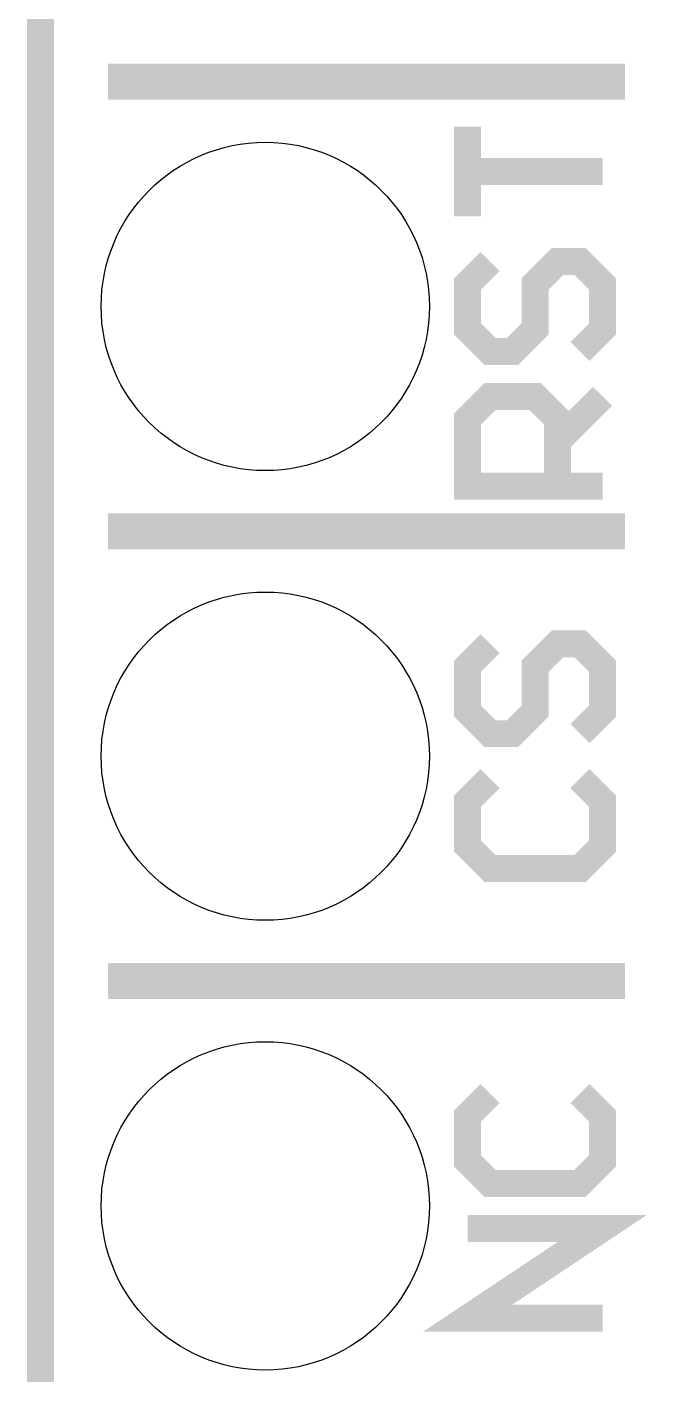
# Model space of a CAD drawing. Extents: x -1.3 to 24.2, y -3.9 to 53.4.
# Drawn here: x -1.35 to 2.16, y 9.21 to 16.82 of the extents above; entities that cross this region are included whole.
import ezdxf

# ---------------------------------------------------------------- set-up
doc = ezdxf.new("R2010")
doc.units = 0
doc.layers.get('0').update_dxf_attribs({"linetype": 'CONTINUOUS'})
for name, color, linetype in [('WIFI_BLE_CLICK_V102_GKO', 5, 'CONTINUOUS'), ('WIFI_BLE_CLICK_V102_GTO', 14, 'CONTINUOUS'), ('WIFI_BLE_CLICK_V102_GTS', 12, 'CONTINUOUS')]:
    doc.layers.add(name, color=color, linetype=linetype)

# ---------------------------------------------------------------- blocks, each defined once
blk = doc.blocks.new('ROUND_38')
blk.add_circle((0, 0), 0.9271)

msp = doc.modelspace()

# ---------------------------------------------------------------- linework, layer by layer
at = {"layer": 'WIFI_BLE_CLICK_V102_GKO', "const_width": 0.1524}
msp.add_lwpolyline([(-1.27, -3.81), (-1.27, 51.054)], dxfattribs=at)
at = {"layer": 'WIFI_BLE_CLICK_V102_GTO'}
for points, const_width in [([(-0.889, 16.51), (2.032, 16.51)], 0.2032), ([(1.143, 15.748), (1.143, 16.256), (1.143, 16.002), (1.905, 16.002)], 0.1524), ([(1.27, 15.494), (1.143, 15.367), (1.143, 15.113), (1.27, 14.986), (1.397, 14.986), (1.524, 15.113), (1.524, 15.367), (1.651, 15.494), (1.778, 15.494), (1.905, 15.367), (1.905, 15.113), (1.778, 14.986)], 0.1524), ([(1.905, 14.224), (1.143, 14.224), (1.143, 14.605), (1.27, 14.732), (1.524, 14.732), (1.651, 14.605), (1.651, 14.224)], 0.1524), ([(1.651, 14.478), (1.905, 14.732)], 0.1524), ([(-0.889, 13.97), (2.032, 13.97)], 0.2032), ([(1.27, 13.335), (1.143, 13.208), (1.143, 12.954), (1.27, 12.827), (1.397, 12.827), (1.524, 12.954), (1.524, 13.208), (1.651, 13.335), (1.778, 13.335), (1.905, 13.208), (1.905, 12.954), (1.778, 12.827)], 0.1524), ([(1.27, 12.573), (1.143, 12.446), (1.143, 12.192), (1.27, 12.065), (1.778, 12.065), (1.905, 12.192), (1.905, 12.446), (1.778, 12.573)], 0.1524), ([(-0.889, 11.43), (2.032, 11.43)], 0.2032), ([(1.27, 10.795), (1.143, 10.668), (1.143, 10.414), (1.27, 10.287), (1.778, 10.287), (1.905, 10.414), (1.905, 10.668), (1.778, 10.795)], 0.1524), ([(1.905, 9.525), (1.143, 9.525), (1.905, 10.033), (1.143, 10.033)], 0.1524)]:
    msp.add_lwpolyline(points, dxfattribs=dict(at, const_width=const_width))

# ---------------------------------------------------------------- block references
at = {"layer": 'WIFI_BLE_CLICK_V102_GTS'}
for p in [(0, 15.24), (0, 12.7), (0, 10.16)]:
    msp.add_blockref('ROUND_38', p, dxfattribs=at)

doc.saveas('drawing.dxf')
